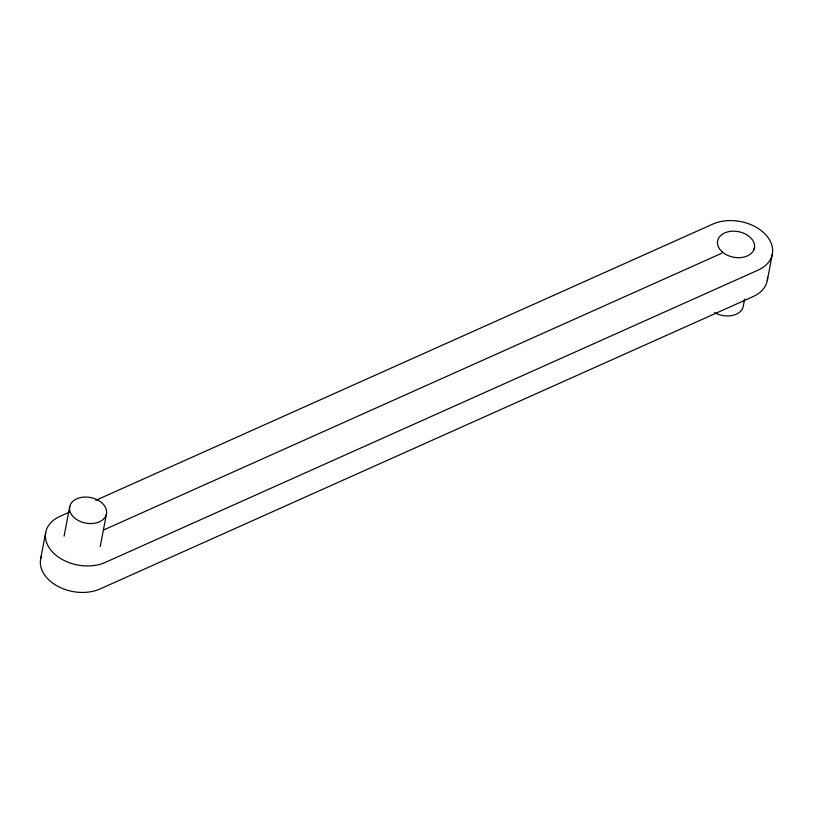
<?xml version="1.0" encoding="UTF-8"?>
<svg xmlns="http://www.w3.org/2000/svg" width="813" height="813" viewBox="0 0 813 813"><rect width="100%" height="100%" fill="white"/><g stroke="black" fill="none" stroke-linecap="round" stroke-linejoin="round"><path stroke-width="1.22" d="M40.65 558.958L45.701 532.474M64.085 536.163L69.755 506.418M100.263 546.417L106.412 514.192A18.74 13.018 10.8 0 0 81.503 497.383A18.74 13.018 10.8 0 0 76.341 519.334A18.74 13.018 10.8 0 0 106.412 514.192M744.627 299.123L743.448 305.322A18.74 13.018 10.8 0 1 714.637 312.639M754.088 249.54L754.555 247.061M767.299 280.526L772.35 254.042M69.135 512.271L59.877 516.418A37.479 26.036 10.8 0 0 53.099 552.606A37.479 26.036 10.8 0 0 105.182 562.454L758.173 270.099A37.479 26.036 10.8 0 0 764.952 233.91A37.479 26.036 10.8 0 0 712.869 224.073L95.761 500.351M103.373 530.106L721.629 253.3M41.585 555.675A37.479 26.036 10.8 0 0 56.89 585.787A37.479 26.036 10.8 0 0 100.131 588.927L753.123 296.582A37.479 26.036 10.8 0 0 767.604 277.131M722.096 251.776A18.74 13.018 10.8 0 0 753.631 250.333A18.74 13.018 10.8 0 0 732.361 231.207A18.74 13.018 10.8 0 0 722.096 251.776"/></g></svg>
